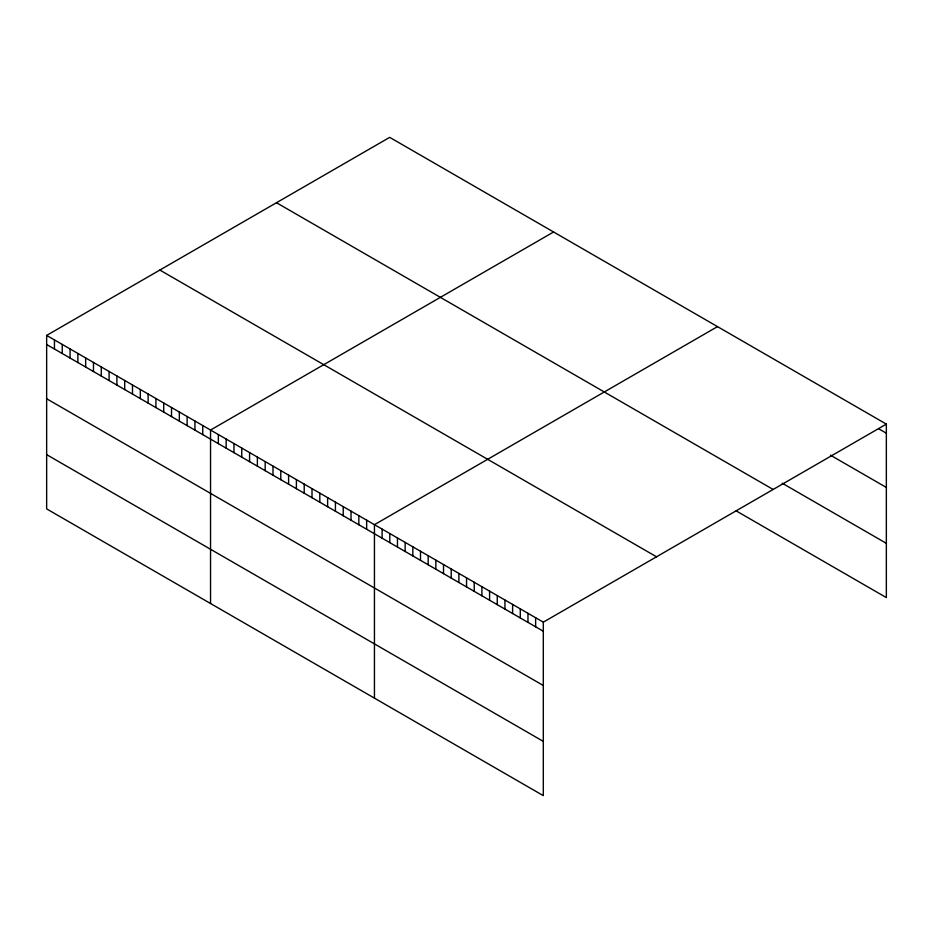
<?xml version="1.0" encoding="UTF-8"?>
<svg xmlns="http://www.w3.org/2000/svg" width="933" height="933" viewBox="0 0 933 933"><rect width="100%" height="100%" fill="white"/><g stroke="black" fill="none" stroke-linecap="round" stroke-linejoin="round"><path stroke-width="1.4" d="M46.65 335.414L543.309 622.159L543.309 795.639L46.65 508.893L46.65 335.414L389.691 137.361L886.35 424.107L886.35 597.587L736.125 510.852M553.584 231.99L210.543 430.043L210.543 603.511M717.489 326.62L374.448 524.673L374.448 698.141M543.309 622.159L886.35 424.107M878.676 428.772L886.35 433.204M830.428 455.164L886.35 487.446M782.181 483.189L886.35 543.333M276.483 202.718L773.142 489.463M159.858 270.057L656.517 556.803M46.65 344.51L543.309 631.244M46.65 398.753L543.309 685.498M46.65 454.639L543.309 741.385M535.635 617.728L535.635 626.813M527.961 613.296L527.961 622.393M520.287 608.864L520.287 617.961M512.614 604.432L512.614 613.529M504.94 600.001L504.94 609.097M497.254 595.569L497.254 604.666M489.58 591.137L489.58 600.234M481.906 586.705L481.906 595.802M474.232 582.274L474.232 591.37M466.558 577.842L466.558 586.939M458.884 573.41L458.884 582.507M451.199 568.978L451.199 578.075M443.525 564.558L443.525 573.643M435.851 560.127L435.851 569.212M428.177 555.695L428.177 564.78M420.503 551.263L420.503 560.348M412.829 546.831L412.829 555.916M405.155 542.4L405.155 551.485M397.47 537.968L397.47 547.053M389.796 533.536L389.796 542.621M382.122 529.104L382.122 538.189M366.646 520.159L366.646 529.256M358.843 515.657L358.843 524.743M351.03 511.156L351.03 520.241M343.227 506.642L343.227 515.727M335.425 502.141L335.425 511.226M327.623 497.627L327.623 506.724M319.809 493.125L319.809 502.211M312.007 488.624L312.007 497.709M304.205 484.11L304.205 493.207M296.402 479.609L296.402 488.694M288.6 475.107L288.6 484.192M280.786 470.594L280.786 479.69M272.984 466.092L272.984 475.177M265.182 461.59L265.182 470.675M257.38 457.077L257.38 466.162M249.578 452.575L249.578 461.66M241.764 448.062L241.764 457.158M233.961 443.56L233.961 452.645M226.159 439.058L226.159 448.143M218.357 434.545L218.357 443.641M202.741 425.541L202.741 434.626M194.939 421.028L194.939 430.113M187.136 416.526L187.136 425.611M179.334 412.024L179.334 421.11M171.52 407.511L171.52 416.596M163.718 403.009L163.718 412.094M155.916 398.496L155.916 407.593M148.114 393.994L148.114 403.079M140.312 389.493L140.312 398.578M132.498 384.979L132.498 394.076M124.695 380.477L124.695 389.562M116.893 375.976L116.893 385.061M109.091 371.462L109.091 380.547M101.277 366.961L101.277 376.046M93.475 362.447L93.475 371.544M85.673 357.945L85.673 367.031M77.871 353.444L77.871 362.529M70.068 348.93L70.068 358.027M62.254 344.429L62.254 353.514M54.452 339.927L54.452 349.012"/></g></svg>
